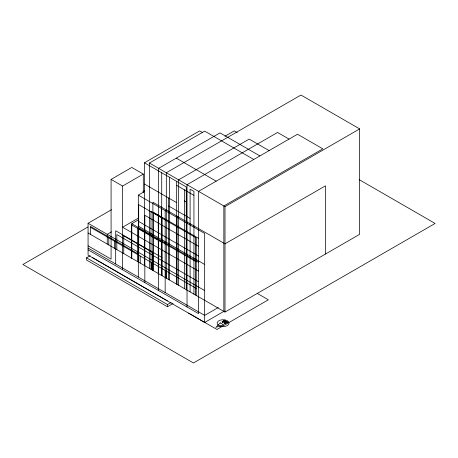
<?xml version="1.0" encoding="UTF-8"?>
<svg xmlns="http://www.w3.org/2000/svg" width="458" height="458" viewBox="0 0 458 458"><rect width="100%" height="100%" fill="white"/><g stroke="black" fill="none" stroke-linecap="round" stroke-linejoin="round"><path stroke-width="0.69" d="M88.068 245.843L111.082 259.131L111.082 179.404L131.795 167.445L143.302 174.086L143.302 192.583M144.453 265.548L144.453 162.79L199.688 130.902L202.762 132.677M149.44 268.428L149.44 163.014L204.674 131.125L253.772 159.47M111.082 179.404L122.589 186.045L143.302 174.086M224.918 136.266L234.21 130.902L237.278 132.671M224.454 311.045L204.674 322.466L88.068 255.14L88.068 223.252L111.494 209.724M142.942 191.57L144.797 190.499M138.316 277.067L138.316 195.125L144.482 191.564M87.965 226.95L22.9 264.512L193.442 362.976L435.1 223.452L359.095 179.576M111.569 231.828L107.246 234.324L107.246 244.068M138.66 217.956L122.589 227.237L198.537 271.084M131.795 258.243L131.795 223.693L138.591 219.771M172.992 303.557L167.468 306.745L86.533 260.012L86.533 257.802L90.215 255.673M149.44 163.014L225.004 206.638L359.645 128.91L359.645 234.324L225.004 312.058L88.068 232.996M86.533 257.802L167.468 304.53L171.149 302.4M218.271 307.53L204.674 315.379L88.068 248.059M222.09 321.802L224.93 320.165L225.542 320.52L225.542 320.875L222.703 322.512L222.09 321.802L222.703 322.157L225.542 320.52M222.657 321.831L224.93 320.52L225.542 320.875M224.237 323.045L227.076 321.401L227.689 321.756L227.689 322.111L224.849 323.749L224.237 323.045L224.849 323.4L227.689 321.756M224.237 323.4L225.37 322.741M359.645 128.91L300.952 95.024L166.317 172.758L166.317 278.172M289.061 139.095L277.554 132.454L187.03 184.717L187.03 306.963M269.115 150.613L249.169 139.095L178.591 179.845L178.591 285.26M259.909 155.926L220.017 132.894L158.645 168.326L158.645 290.578M176.29 158.142L216.182 181.173M144.453 162.79L186.263 186.933L186.263 289.691M176.674 185.381L193.934 195.348M184.345 200.885L186.646 202.213M144.453 184.053L176.674 202.654M168.618 205.98L190.099 218.38M138.316 195.125L204.674 233.437L204.674 322.466M198.537 238.309L153.275 212.18L153.275 270.644M198.537 246.284L144.837 215.277L144.837 282.603M138.316 221.26L198.537 256.028M257.241 293.378L268.348 299.79L216.949 329.462L188.564 313.077M138.316 226.132L204.674 264.443M131.795 223.693L198.537 262.228M196.236 261.787L137.549 227.901L137.549 261.564M162.098 242.517L131.412 224.804L131.412 258.02M162.098 257.579L115.685 230.78L115.685 264.003M122.589 235.212L152.508 252.484L152.508 270.203M198.537 281.716L116.836 234.548L116.836 249.604M88.068 223.252L204.674 290.578M137.549 253.595L90.369 226.355L90.369 234.324M90.369 227.237L196.236 288.363M224.409 321.459L225.513 322.094M223.79 321.814L226 323.085L226 322.73L223.241 321.138L223.241 321.493M88.068 249.828L198.537 313.61L198.537 191.358L297.5 134.223L322.821 148.839L223.853 205.974L223.853 311.394M92.671 257.711L167.468 300.895M325.506 254.035L325.506 185.822L225.004 243.845L152.892 202.213L152.892 270.42M227.076 321.401L227.076 321.756M226.618 322.73L226.618 322.38L223.853 320.783L223.853 321.138M225.004 206.638L225.004 312.058M224.93 320.165L224.93 320.52M224.849 323.4L224.849 323.749M222.703 322.157L222.703 322.512M196.236 295.45L196.236 237.868L138.7 204.646L138.7 262.228M195.469 237.427L195.469 295.004M193.934 294.122L193.934 191.358L190.099 189.148L190.099 291.906M186.646 191.141L186.646 289.914M184.345 189.812L184.345 288.58M177.057 216.165L177.057 284.372M176.674 181.397L176.674 284.155M169.386 177.189L169.386 279.947M168.618 198.005L168.618 279.5M167.468 304.53L167.468 306.745M165.933 270.867L165.933 277.954M165.166 210.628L165.166 292.57M162.098 275.739L162.098 217.716L150.974 211.293L150.974 269.315M161.714 172.758L161.714 275.516M161.331 207.085L161.331 275.292M158.262 215.941L158.262 273.523M151.358 262.451L151.358 269.539M140.234 256.028L140.234 263.115M123.74 235.876L123.74 253.595M122.589 186.045L122.589 269.756M114.534 241.189L114.534 248.276M108.781 236.981L108.781 244.956M220.246 322.867L215.798 327.384L223.624 324.814L220.246 322.867M220.103 326.159A5.965 3.446 0 0 0 229.052 323.176A5.965 3.446 0 0 0 220.103 320.194A5.965 3.446 0 0 0 220.103 326.159"/></g></svg>
